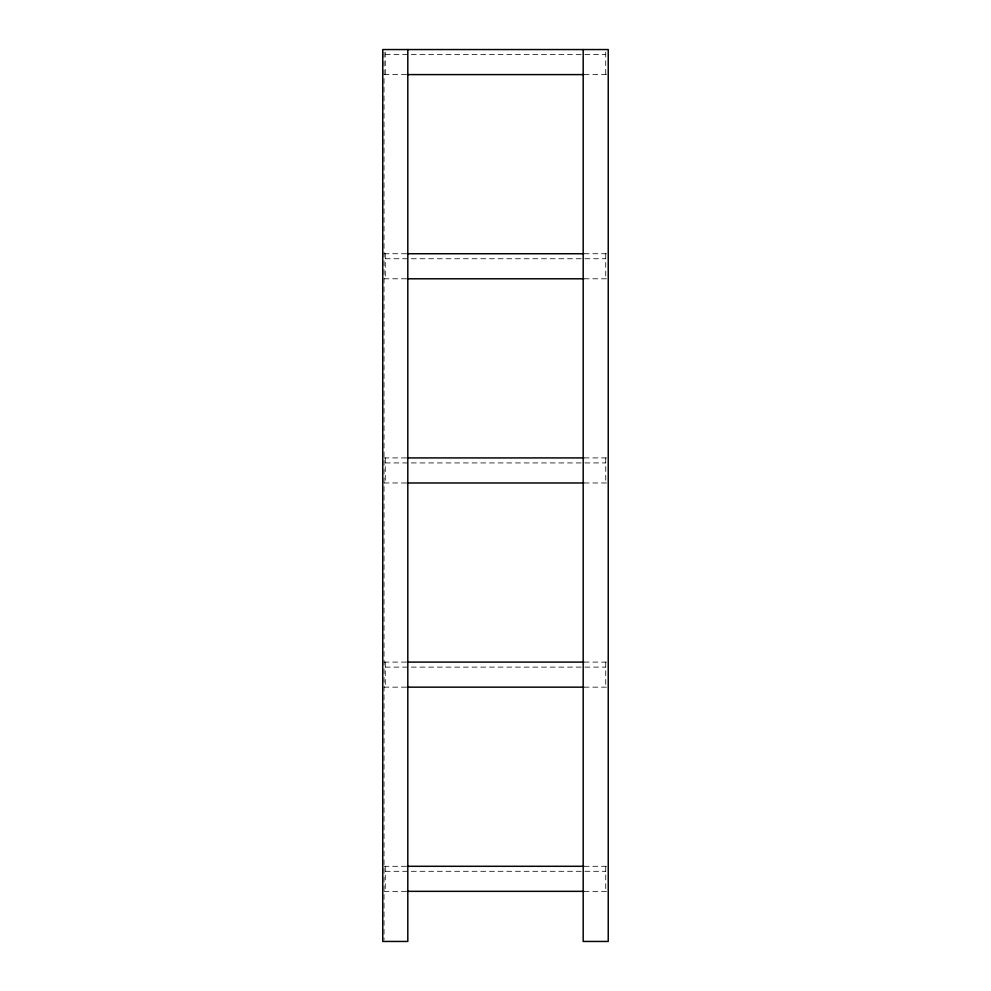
<?xml version="1.0" encoding="UTF-8"?>
<svg xmlns="http://www.w3.org/2000/svg" width="991" height="991" viewBox="0 0 991 991"><rect width="100%" height="100%" fill="white"/><g stroke="black" fill="none" stroke-linecap="round" stroke-linejoin="round"><path stroke-width="0.74" stroke-dasharray="4.96 3.72" d="M385.264 54.555L605.736 54.555M384.012 74.598L406.855 74.598M584.145 74.598L606.987 74.598M384.012 253.733L406.855 253.733M584.145 253.733L606.987 253.733M385.264 258.75L605.736 258.75M384.012 278.793L406.855 278.793M584.145 278.793L606.987 278.793M384.012 457.916L406.855 457.916M584.145 457.916L606.987 457.916M385.264 462.933L605.736 462.933M384.012 482.976L406.855 482.976M584.145 482.976L606.987 482.976M384.012 662.099L406.855 662.099M584.145 662.099L606.987 662.099M385.264 667.116L605.736 667.116M384.012 687.159L406.855 687.159M584.145 687.159L606.987 687.159M384.012 866.295L406.855 866.295M584.145 866.295L606.987 866.295M385.264 871.3L605.736 871.3M384.012 891.343L406.855 891.343M584.145 891.343L606.987 891.343M605.736 52.052L605.736 74.598M605.736 253.733L605.736 278.793M605.736 457.916L605.736 482.976M605.736 662.099L605.736 687.159M605.736 866.295L605.736 891.343M385.264 52.052L385.264 74.598M385.264 253.733L385.264 278.793M385.264 457.916L385.264 482.976M385.264 662.099L385.264 687.159M385.264 866.295L385.264 891.343M384.012 52.498L384.012 939.902"/><path stroke-width="1.49" d="M407.239 74.598L583.761 74.598M407.239 253.733L583.761 253.733M407.239 278.793L583.761 278.793M407.239 457.916L583.761 457.916M407.239 482.976L583.761 482.976M407.239 662.099L583.761 662.099M407.239 687.159L583.761 687.159M407.239 866.295L583.761 866.295M407.239 891.343L583.761 891.343M583.191 49.55L583.191 941.45L608.239 941.45L608.239 49.55L382.761 49.55L382.761 941.45L407.809 941.45L407.809 49.55"/></g></svg>
